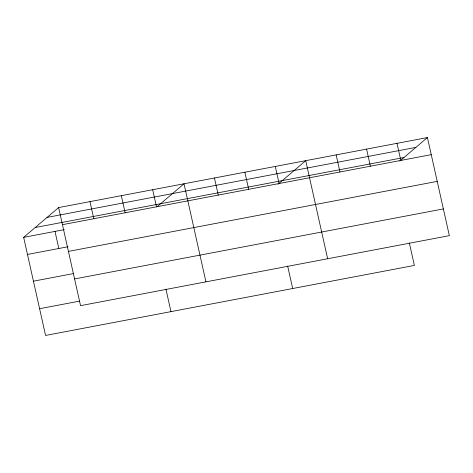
<?xml version="1.0" encoding="UTF-8"?>
<svg xmlns="http://www.w3.org/2000/svg" width="473" height="473" viewBox="0 0 473 473"><rect width="100%" height="100%" fill="white"/><g stroke="black" fill="none" stroke-linecap="round" stroke-linejoin="round"><path stroke-width="0.71" d="M409.34 242.915L414.372 265.424L45.574 335.44L23.65 237.357L58.628 207.576L427.426 137.56L449.35 235.643L80.552 305.659L58.628 207.576M156.912 206.849L184.021 183.772L205.944 281.855M278.089 184.192L305.724 160.666L327.647 258.749M399.791 161.086L427.426 137.56M47.087 217.403L415.885 147.387M35.191 227.531L403.989 157.509M62.448 224.669L431.246 154.653M23.65 237.357L64.257 229.647M27.469 254.444L68.082 246.735M68.425 251.394L437.218 181.378M33.447 281.175L73.345 273.601M74.58 278.934L443.378 208.918M39.602 308.709L79.499 301.135M397.001 143.337L400.82 160.43M366.575 149.113L370.394 166.206M336.149 154.89L339.969 171.983M275.298 166.443L279.117 183.536M287.637 266.021L292.669 288.53M244.872 172.219L248.692 189.312M214.446 177.996L218.266 195.089M152.673 189.726L156.492 206.813M165.934 289.127L170.966 311.636M121.325 195.674L125.144 212.767M89.976 201.628L93.796 218.715M54.998 231.403L58.818 248.496"/></g></svg>
